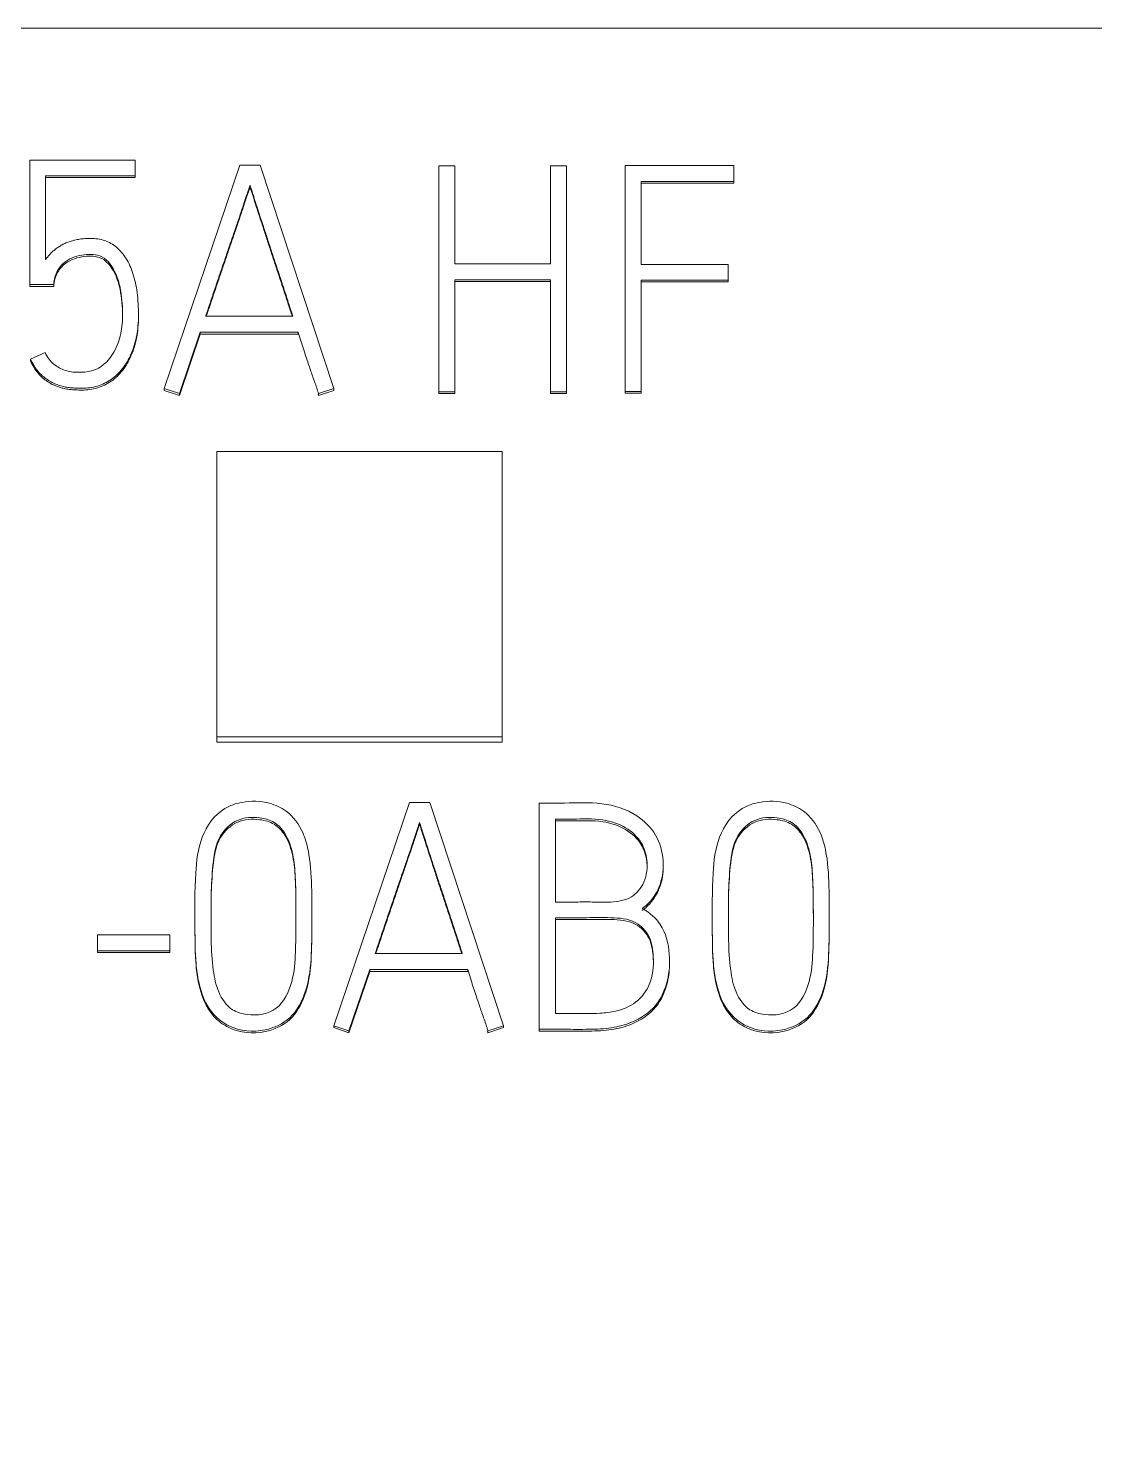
# Model space of a CAD drawing. Header units: millimetres. Extents: x 42151 to 59780, y 37376 to 44547.
# Drawn here: x 48084.51 to 48091.98, y 43308.35 to 43318.25 of the extents above; entities that cross this region are included whole.
import ezdxf

# ---------------------------------------------------------------- set-up
doc = ezdxf.new("R2010")
doc.units = ezdxf.units.MM
doc.set_wipeout_variables(frame=1)
doc.layers.add('000-PI-Oprema', color=30, linetype='Continuous', lineweight=5)
doc.layers.add('SI-ORMAR-Oprema', color=30, linetype='Continuous', lineweight=5)
doc.layers.add('004-PI-DIN Šina', color=3, linetype='Continuous')

# ---------------------------------------------------------------- blocks, each defined once
blk = doc.blocks.new('6ES7522-1BL01-0AB0')
blk.add_wipeout([(-17.4, 69.0285), (17.4, 69.0285), (17.4, -77.9715), (-17.4, -77.9715)]).dxf.layer = 'SI-ORMAR-Oprema'
at = {"layer": 'SI-ORMAR-Oprema', "linetype": 'Continuous'}
for p, q in [((12.4, 69.0285), (-12.4, 69.0285)), ((1.6906, 68.105), (2.4296, 68.105)), ((1.6906, 67.2333), (1.6906, 68.105)), ((2.4296, 68.105), (2.4296, 67.9949)), ((3.1622, 68.0701), (2.6318, 66.505)), ((3.3042, 68.0701), (3.1622, 68.0701)), ((3.8213, 66.505), (3.3042, 68.0701)), ((4.5558, 68.0657), (4.5558, 66.483)), ((4.6668, 68.0657), (4.5558, 68.0657)), ((4.6668, 67.3789), (4.6668, 68.0657)), ((5.4501, 68.0657), (5.3369, 68.0657)), ((5.3369, 68.0657), (5.3369, 67.3789)), ((5.4501, 66.483), (5.4501, 68.0657)), ((5.8607, 68.0679), (5.8607, 66.4852)), ((6.6218, 68.0679), (5.8607, 68.0679)), ((6.6218, 67.9556), (6.6218, 68.0679)), ((1.8016, 67.9949), (1.8016, 67.4094)), ((2.4296, 67.9949), (1.8016, 67.9949)), ((2.4296, 67.9822), (1.8016, 67.9822)), ((2.4296, 67.9949), (2.4296, 67.9822)), ((3.2332, 67.9292), (3.2332, 67.9165)), ((5.9738, 67.3745), (5.9738, 67.9556)), ((5.9738, 67.9556), (6.6218, 67.9556)), ((5.9738, 67.9429), (6.6218, 67.9429)), ((6.6218, 67.9556), (6.6218, 67.9429)), ((5.3369, 67.3789), (4.6668, 67.3789)), ((6.5819, 67.3745), (5.9738, 67.3745)), ((6.5819, 67.2644), (6.5819, 67.3745)), ((1.6906, 67.2333), (1.6906, 67.2206)), ((1.8593, 67.2333), (1.6906, 67.2333)), ((1.8593, 67.2333), (1.8593, 67.2206)), ((4.6668, 66.483), (4.6668, 67.2666)), ((4.6668, 67.2666), (5.3369, 67.2666)), ((4.6668, 67.2539), (5.3369, 67.2539)), ((5.3369, 67.2666), (5.3369, 66.483)), ((5.9738, 66.4852), (5.9738, 67.2644)), ((5.9738, 67.2644), (6.5819, 67.2644)), ((5.9738, 67.2517), (6.5819, 67.2517)), ((6.5819, 67.2644), (6.5819, 67.2517)), ((1.8593, 67.2206), (1.6906, 67.2206)), ((2.4518, 67.015), (2.4518, 67.0277)), ((3.5328, 67.0113), (2.9225, 67.0113)), ((2.7383, 66.4698), (2.8848, 66.899)), ((2.7383, 66.4571), (2.8848, 66.8863)), ((2.8848, 66.899), (2.8848, 66.8863)), ((2.8848, 66.899), (3.5705, 66.899)), ((2.8848, 66.8863), (3.5705, 66.8863)), ((3.5705, 66.899), (3.5705, 66.8863)), ((1.695, 66.7117), (1.7971, 66.7579)), ((1.695, 66.7117), (1.695, 66.699)), ((2.6318, 66.505), (2.6318, 66.4923)), ((2.6318, 66.505), (2.7383, 66.4698)), ((2.6318, 66.4923), (2.7383, 66.4571)), ((2.7383, 66.4698), (2.7383, 66.4571)), ((3.7103, 66.4643), (3.7125, 66.4571)), ((3.7125, 66.4698), (3.8213, 66.505)), ((3.7125, 66.4571), (3.8213, 66.4923)), ((3.7125, 66.4698), (3.7125, 66.4571)), ((3.8213, 66.505), (3.8213, 66.4923)), ((4.5558, 66.483), (4.5558, 66.4703)), ((4.5558, 66.483), (4.6668, 66.483)), ((4.5558, 66.4703), (4.6668, 66.4703)), ((4.6668, 66.483), (4.6668, 66.4703)), ((5.3369, 66.483), (5.3369, 66.4703)), ((5.3369, 66.483), (5.4501, 66.483)), ((5.3369, 66.4703), (5.4501, 66.4703)), ((5.4501, 66.483), (5.4501, 66.4703)), ((5.8607, 66.4852), (5.9738, 66.4852)), ((5.8607, 66.4852), (5.8607, 66.4725)), ((5.8607, 66.4725), (5.9738, 66.4725)), ((5.9738, 66.4852), (5.9738, 66.4725)), ((3, 66.064), (3, 64.0654)), ((5, 66.064), (3, 66.064)), ((5, 64.0654), (5, 66.064)), ((3, 64.0654), (3, 64.0273)), ((3, 64.0654), (5, 64.0654)), ((5, 64.0654), (5, 64.0273)), ((3, 64.0273), (5, 64.0273)), ((4.3496, 63.6065), (3.8192, 62.0415)), ((4.4916, 63.6065), (4.3496, 63.6065)), ((5.0086, 62.0415), (4.4916, 63.6065)), ((5.2594, 62.0173), (5.2594, 63.6021)), ((4.4206, 63.4656), (4.4206, 63.4529)), ((5.3726, 63.4898), (5.3726, 62.9087)), ((6.1275, 63.1538), (6.1275, 63.1746)), ((2.8469, 62.8682), (2.8469, 62.8555)), ((6.4707, 62.8682), (6.4707, 62.8555)), ((3.6661, 62.8246), (3.6661, 62.8373)), ((5.3726, 62.7987), (5.3726, 62.1273)), ((7.2899, 62.8246), (7.2899, 62.8373)), ((2.1659, 62.6798), (2.1659, 62.5676)), ((2.6719, 62.6798), (2.1659, 62.6798)), ((2.6719, 62.5676), (2.6719, 62.6798)), ((2.1659, 62.5676), (2.1659, 62.5549)), ((2.1659, 62.5676), (2.6719, 62.5676)), ((2.1659, 62.5549), (2.6719, 62.5549)), ((2.6719, 62.5676), (2.6719, 62.5549)), ((4.7202, 62.5477), (4.1099, 62.5477)), ((6.1721, 62.4818), (6.1721, 62.4945)), ((3.9257, 62.0063), (4.0722, 62.4355)), ((3.9257, 61.9936), (4.0722, 62.4228)), ((4.0722, 62.4355), (4.0722, 62.4228)), ((4.0722, 62.4355), (4.7579, 62.4355)), ((4.0722, 62.4228), (4.7579, 62.4228)), ((4.7579, 62.4355), (4.7579, 62.4228)), ((3.8192, 62.0415), (3.8192, 62.0288)), ((3.8192, 62.0415), (3.9257, 62.0063)), ((3.8192, 62.0288), (3.9257, 61.9936)), ((3.9257, 62.0063), (3.9257, 61.9936)), ((4.8977, 62.0007), (4.8999, 61.9936)), ((4.8999, 62.0063), (5.0086, 62.0415)), ((4.8999, 61.9936), (5.0086, 62.0288)), ((4.8999, 62.0063), (4.8999, 61.9936)), ((5.0086, 62.0415), (5.0086, 62.0288)), ((5.2594, 62.0173), (5.2594, 62.0046))]:
    blk.add_line(p, q, dxfattribs=at)
for points, knots in [([(2.9225, 67.0113), (2.9334, 67.0438), (2.9554, 67.1092), (2.9887, 67.2079), (3.0221, 67.3068), (3.0551, 67.4038), (3.0869, 67.497), (3.1171, 67.5848), (3.1451, 67.6662), (3.1702, 67.7403), (3.192, 67.8054), (3.2098, 67.8592), (3.2231, 67.8992), (3.2304, 67.9208), (3.2332, 67.9292)], [0, 0, 0, 0, 0.106118, 0.213594, 0.322428, 0.429305, 0.530911, 0.627246, 0.716632, 0.797389, 0.869519, 0.929228, 0.972722, 1, 1, 1, 1]), ([(2.9268, 67.0113), (2.9363, 67.0396), (2.9569, 67.1007), (2.9887, 67.1952), (3.0221, 67.2941), (3.0551, 67.3911), (3.0869, 67.4843), (3.1171, 67.5721), (3.1451, 67.6535), (3.1702, 67.7276), (3.192, 67.7927), (3.2098, 67.8465), (3.2231, 67.8865), (3.2304, 67.9081), (3.2332, 67.9165)], [0, 0, 0, 0, 0.09357, 0.202554, 0.312916, 0.421294, 0.524326, 0.622014, 0.712654, 0.794544, 0.867687, 0.928234, 0.972339, 1, 1, 1, 1]), ([(3.2332, 67.9292), (3.236, 67.9208), (3.2431, 67.8992), (3.256, 67.8592), (3.2732, 67.8054), (3.2942, 67.7403), (3.3182, 67.6662), (3.3448, 67.5848), (3.3736, 67.497), (3.4043, 67.4038), (3.4365, 67.3068), (3.4691, 67.2079), (3.5012, 67.1092), (3.5223, 67.0438), (3.5328, 67.0113)], [0, 0, 0, 0, 0.027336, 0.070868, 0.130595, 0.202708, 0.283396, 0.372662, 0.4689, 0.570509, 0.677489, 0.786433, 0.893936, 1, 1, 1, 1]), ([(3.2332, 67.9165), (3.236, 67.9081), (3.2431, 67.8865), (3.256, 67.8465), (3.2732, 67.7927), (3.2942, 67.7276), (3.3182, 67.6535), (3.3448, 67.5721), (3.3736, 67.4843), (3.4043, 67.3911), (3.4365, 67.2941), (3.4691, 67.1952), (3.4999, 67.1008), (3.5196, 67.0396), (3.5287, 67.0113)], [0, 0, 0, 0, 0.02772, 0.071862, 0.132428, 0.205553, 0.287375, 0.377893, 0.475483, 0.578518, 0.686999, 0.797473, 0.906485, 1, 1, 1, 1]), ([(1.8016, 67.4094), (1.8061, 67.4159), (1.8158, 67.4287), (1.8322, 67.447), (1.8504, 67.4649), (1.8706, 67.4819), (1.8929, 67.4977), (1.9171, 67.5124), (1.9438, 67.5254), (1.9732, 67.5364), (2.0052, 67.5454), (2.0399, 67.5522), (2.0774, 67.556), (2.1365, 67.5583), (2.2157, 67.548), (2.3037, 67.4976), (2.3711, 67.4154), (2.4191, 67.3061), (2.4466, 67.1711), (2.4535, 67.0472), (2.4498, 66.9448), (2.44, 66.8732), (2.4234, 66.8072), (2.4009, 66.7469), (2.3736, 66.6925), (2.3412, 66.6443), (2.304, 66.6027), (2.2617, 66.5681), (2.2149, 66.5409), (2.1643, 66.5212), (2.1104, 66.5094), (2.0667, 66.5065), (2.0331, 66.5073), (2.0087, 66.5085), (1.9803, 66.51), (1.9489, 66.5137), (1.9159, 66.5213), (1.8818, 66.5319), (1.8471, 66.5468), (1.813, 66.5674), (1.7791, 66.5926), (1.7469, 66.6248), (1.7185, 66.665), (1.7026, 66.6955), (1.695, 66.7117)], [0, 0, 0, 0, 0.010575, 0.021534, 0.032937, 0.044729, 0.056875, 0.069452, 0.0826, 0.096505, 0.111279, 0.126985, 0.143702, 0.161538, 0.205913, 0.248141, 0.293825, 0.346182, 0.40699, 0.478261, 0.512629, 0.544859, 0.575282, 0.604004, 0.631084, 0.6569, 0.681684, 0.705765, 0.729734, 0.753772, 0.778045, 0.803118, 0.812005, 0.822876, 0.835737, 0.849942, 0.864952, 0.880894, 0.897668, 0.915306, 0.934053, 0.954105, 0.975931, 1, 1, 1, 1]), ([(1.7971, 66.7579), (1.8128, 66.7245), (1.8506, 66.6736), (1.9445, 66.6231), (2.0452, 66.6153), (2.1548, 66.6298), (2.2524, 66.7036), (2.3143, 66.8214), (2.3448, 66.9663), (2.3387, 67.1304), (2.3113, 67.2966), (2.2158, 67.4436), (2.0643, 67.4497), (1.9512, 67.4134), (1.8753, 67.3294), (1.8602, 67.2701), (1.8593, 67.2333)], [0, 0, 0, 0, 0.059022, 0.110017, 0.175174, 0.228533, 0.294979, 0.374406, 0.452147, 0.547151, 0.653629, 0.744768, 0.81483, 0.893356, 0.941956, 1, 1, 1, 1]), ([(2.3409, 67.0115), (2.3409, 67.0445), (2.3351, 67.1396), (2.3113, 67.2839), (2.2158, 67.4309), (2.0643, 67.437), (1.9512, 67.4007), (1.8753, 67.3167), (1.8602, 67.2574), (1.8593, 67.2206)], [0, 0, 0, 0, 0.110862, 0.319923, 0.498869, 0.636431, 0.790612, 0.886035, 1, 1, 1, 1]), ([(2.4518, 67.0147), (2.4518, 67.0122), (2.4517, 66.9841), (2.4498, 66.9321), (2.44, 66.8605), (2.4234, 66.7945), (2.4009, 66.7342), (2.3736, 66.6798), (2.3412, 66.6316), (2.304, 66.59), (2.2617, 66.5554), (2.2149, 66.5282), (2.1643, 66.5085), (2.1104, 66.4967), (2.0667, 66.4938), (2.0331, 66.4946), (2.0087, 66.4958), (1.9803, 66.4973), (1.9489, 66.501), (1.9159, 66.5086), (1.8818, 66.5192), (1.8471, 66.5341), (1.813, 66.5547), (1.7791, 66.5799), (1.7469, 66.6121), (1.7185, 66.6523), (1.7026, 66.6828), (1.695, 66.699)], [0, 0, 0, 0, 0.006507, 0.07195, 0.133322, 0.191255, 0.245946, 0.297513, 0.346671, 0.393864, 0.439719, 0.485361, 0.531134, 0.577354, 0.625098, 0.642021, 0.662722, 0.687212, 0.714261, 0.742843, 0.773199, 0.80514, 0.838725, 0.874425, 0.912607, 0.954167, 1, 1, 1, 1]), ([(3.5705, 66.899), (3.5767, 66.8791), (3.589, 66.8402), (3.6071, 66.7837), (3.6244, 66.7308), (3.6407, 66.6818), (3.6559, 66.6371), (3.6707, 66.5939), (3.6857, 66.5519), (3.6998, 66.5101), (3.7084, 66.483), (3.7125, 66.4698)], [0, 0, 0, 0, 0.138948, 0.27018, 0.393699, 0.508312, 0.612826, 0.707241, 0.810993, 0.908573, 1, 1, 1, 1]), ([(3.1769, 63.6066), (3.1344, 63.5988), (3.0104, 63.5582), (2.8763, 63.3662), (2.844, 63.0685), (2.8481, 62.772), (2.8475, 62.5169), (2.8769, 62.3069), (2.9374, 62.1418), (3.1188, 62.0074), (3.3215, 61.9891), (3.5248, 62.0838), (3.6351, 62.2774), (3.6663, 62.511), (3.6658, 62.7655), (3.6668, 63.0198), (3.6549, 63.2325), (3.6026, 63.4178), (3.5108, 63.5436), (3.351, 63.6161), (3.2405, 63.6182), (3.1769, 63.6066)], [0, 0, 0, 0, 0.03125, 0.09375, 0.15625, 0.25, 0.3125, 0.34375, 0.40625, 0.4375, 0.5, 0.546875, 0.59375, 0.65625, 0.71875, 0.78125, 0.84375, 0.875, 0.921875, 0.953125, 1, 1, 1, 1]), ([(5.2594, 63.6021), (5.3186, 63.6025), (5.4645, 63.5997), (5.6974, 63.6133), (5.9321, 63.5413), (6.0872, 63.3859), (6.1374, 63.2057), (6.1194, 63.0436), (6.0564, 62.9293), (6.0051, 62.8807), (5.9806, 62.8625)], [0, 0, 0, 0, 0.121799, 0.300471, 0.478612, 0.608153, 0.736749, 0.853072, 0.938599, 1, 1, 1, 1]), ([(6.8007, 63.6066), (6.7583, 63.5988), (6.6343, 63.5582), (6.5002, 63.3662), (6.4679, 63.0685), (6.4719, 62.772), (6.4713, 62.5169), (6.5008, 62.3069), (6.5613, 62.1418), (6.7426, 62.0074), (6.9453, 61.9891), (7.1487, 62.0838), (7.259, 62.2774), (7.2901, 62.511), (7.2896, 62.7655), (7.2906, 63.0198), (7.2788, 63.2325), (7.2264, 63.4178), (7.1346, 63.5436), (6.9748, 63.6161), (6.8644, 63.6182), (6.8007, 63.6066)], [0, 0, 0, 0, 0.03125, 0.09375, 0.15625, 0.25, 0.3125, 0.34375, 0.40625, 0.4375, 0.5, 0.546875, 0.59375, 0.65625, 0.71875, 0.78125, 0.84375, 0.875, 0.921875, 0.953125, 1, 1, 1, 1]), ([(3.4029, 63.4657), (3.3729, 63.4841), (3.2846, 63.507), (3.1387, 63.4991), (2.9964, 63.365), (2.9711, 63.1662), (2.958, 62.9597), (2.961, 62.7822), (2.9608, 62.6071), (2.9697, 62.4487), (3.0031, 62.276), (3.087, 62.1511), (3.247, 62.1057), (3.4387, 62.1332), (3.5399, 62.3538), (3.5554, 62.591), (3.5554, 62.8394), (3.5536, 63.0669), (3.5382, 63.2426), (3.4946, 63.3783), (3.4329, 63.4473), (3.4029, 63.4657)], [0, 0, 0, 0, 0.03125, 0.078125, 0.125, 0.1875, 0.25, 0.3125, 0.34375, 0.40625, 0.453125, 0.5, 0.53125, 0.59375, 0.65625, 0.71875, 0.8125, 0.875, 0.921875, 0.96875, 1, 1, 1, 1]), ([(3.4029, 63.453), (3.3729, 63.4714), (3.2846, 63.4943), (3.1387, 63.4864), (2.9964, 63.3523), (2.9711, 63.1535), (2.9607, 62.9898), (2.9599, 62.8928), (2.9599, 62.8662)], [0, 0, 0, 0, 0.114194, 0.285486, 0.456777, 0.685166, 0.913555, 1, 1, 1, 1]), ([(4.1099, 62.5477), (4.1208, 62.5802), (4.1428, 62.6456), (4.1761, 62.7443), (4.2095, 62.8432), (4.2425, 62.9403), (4.2743, 63.0335), (4.3044, 63.1212), (4.3324, 63.2026), (4.3576, 63.2767), (4.3794, 63.3419), (4.3972, 63.3956), (4.4105, 63.4356), (4.4178, 63.4573), (4.4206, 63.4656)], [0, 0, 0, 0, 0.106118, 0.213594, 0.322428, 0.429305, 0.530911, 0.627246, 0.716632, 0.797389, 0.869519, 0.929228, 0.972722, 1, 1, 1, 1]), ([(4.4206, 63.4656), (4.4233, 63.4573), (4.4305, 63.4356), (4.4434, 63.3956), (4.4606, 63.3419), (4.4815, 63.2767), (4.5056, 63.2026), (4.5322, 63.1212), (4.561, 63.0334), (4.5917, 62.9402), (4.6238, 62.8432), (4.6565, 62.7444), (4.6886, 62.6457), (4.7097, 62.5802), (4.7202, 62.5477)], [0, 0, 0, 0, 0.027336, 0.070868, 0.130595, 0.202708, 0.283396, 0.372662, 0.4689, 0.570509, 0.677489, 0.786433, 0.893936, 1, 1, 1, 1]), ([(5.3726, 62.9087), (5.4208, 62.9087), (5.5062, 62.9084), (5.6359, 62.9097), (5.7652, 62.9042), (5.9097, 62.9273), (6.0081, 63.0506), (6.0232, 63.194), (5.98, 63.3366), (5.8645, 63.4419), (5.6911, 63.4967), (5.523, 63.4883), (5.4129, 63.4903), (5.3726, 63.4898)], [0, 0, 0, 0, 0.089881, 0.159215, 0.241238, 0.333496, 0.41712, 0.515535, 0.593949, 0.688978, 0.794399, 0.924872, 1, 1, 1, 1]), ([(6.0148, 63.1527), (6.0147, 63.1654), (6.0113, 63.2205), (5.98, 63.3239), (5.8645, 63.4292), (5.6911, 63.484), (5.523, 63.4756), (5.4129, 63.4776), (5.3726, 63.4771)], [0, 0, 0, 0, 0.046506, 0.200835, 0.387866, 0.595348, 0.852137, 1, 1, 1, 1]), ([(7.0268, 63.4657), (6.9968, 63.4841), (6.9084, 63.507), (6.7625, 63.4991), (6.6203, 63.365), (6.595, 63.1662), (6.5818, 62.9597), (6.5848, 62.7822), (6.5846, 62.6071), (6.5936, 62.4487), (6.627, 62.276), (6.7109, 62.1511), (6.8709, 62.1057), (7.0625, 62.1332), (7.1637, 62.3538), (7.1793, 62.591), (7.1793, 62.8394), (7.1775, 63.0669), (7.162, 63.2426), (7.1185, 63.3783), (7.0568, 63.4473), (7.0268, 63.4657)], [0, 0, 0, 0, 0.03125, 0.078125, 0.125, 0.1875, 0.25, 0.3125, 0.34375, 0.40625, 0.453125, 0.5, 0.53125, 0.59375, 0.65625, 0.71875, 0.8125, 0.875, 0.921875, 0.96875, 1, 1, 1, 1]), ([(7.0268, 63.453), (6.9968, 63.4714), (6.9084, 63.4943), (6.7625, 63.4864), (6.6203, 63.3523), (6.595, 63.1535), (6.5845, 62.9898), (6.5838, 62.8928), (6.5838, 62.8662)], [0, 0, 0, 0, 0.114194, 0.285486, 0.456777, 0.685166, 0.913555, 1, 1, 1, 1]), ([(3.5551, 62.7789), (3.5551, 62.8064), (3.5548, 62.9044), (3.5536, 63.0542), (3.5382, 63.2299), (3.4946, 63.3656), (3.4329, 63.4346), (3.4029, 63.453)], [0, 0, 0, 0, 0.115044, 0.410029, 0.631268, 0.852507, 1, 1, 1, 1]), ([(4.1142, 62.5478), (4.1237, 62.576), (4.1442, 62.6372), (4.1761, 62.7316), (4.2095, 62.8305), (4.2425, 62.9276), (4.2743, 63.0208), (4.3044, 63.1085), (4.3324, 63.1899), (4.3576, 63.264), (4.3794, 63.3292), (4.3972, 63.3829), (4.4105, 63.4229), (4.4178, 63.4446), (4.4206, 63.4529)], [0, 0, 0, 0, 0.09357, 0.202554, 0.312916, 0.421294, 0.524326, 0.622014, 0.712654, 0.794544, 0.867687, 0.928234, 0.972339, 1, 1, 1, 1]), ([(4.4206, 63.4529), (4.4233, 63.4446), (4.4305, 63.4229), (4.4434, 63.3829), (4.4606, 63.3292), (4.4815, 63.264), (4.5056, 63.1899), (4.5322, 63.1085), (4.561, 63.0207), (4.5917, 62.9275), (4.6238, 62.8305), (4.6565, 62.7317), (4.6872, 62.6372), (4.707, 62.576), (4.7161, 62.5478)], [0, 0, 0, 0, 0.02772, 0.071862, 0.132428, 0.205553, 0.287375, 0.377893, 0.475483, 0.578518, 0.686999, 0.797473, 0.906485, 1, 1, 1, 1]), ([(7.179, 62.7789), (7.179, 62.8064), (7.1787, 62.9044), (7.1775, 63.0542), (7.162, 63.2299), (7.1185, 63.3656), (7.0568, 63.4346), (7.0268, 63.453)], [0, 0, 0, 0, 0.115044, 0.410029, 0.631268, 0.852507, 1, 1, 1, 1]), ([(6.1275, 63.1562), (6.1277, 63.1097), (6.1145, 63.0219), (6.0564, 62.9166), (6.0051, 62.868), (5.9806, 62.8498)], [0, 0, 0, 0, 0.39415, 0.746816, 1, 1, 1, 1]), ([(2.8469, 62.8555), (2.8469, 62.8092), (2.8479, 62.6781), (2.8475, 62.5042), (2.8769, 62.2942), (2.9374, 62.1291), (3.1188, 61.9947), (3.3215, 61.9764), (3.5248, 62.0711), (3.6351, 62.2647), (3.6663, 62.4983), (3.6659, 62.6919), (3.6661, 62.8006), (3.6661, 62.8246)], [0, 0, 0, 0, 0.065476, 0.18556, 0.245602, 0.365686, 0.425728, 0.545812, 0.635875, 0.725938, 0.846022, 0.966106, 1, 1, 1, 1]), ([(5.9806, 62.8625), (6.0341, 62.8326), (6.1322, 62.7507), (6.1799, 62.5535), (6.1666, 62.3563), (6.0874, 62.1691), (5.9274, 62.0654), (5.7624, 62.0219), (5.6025, 62.0158), (5.4337, 62.0177), (5.3175, 62.0173), (5.2594, 62.0173)], [0, 0, 0, 0, 0.103943, 0.238103, 0.352261, 0.47238, 0.599265, 0.688206, 0.785795, 0.892897, 1, 1, 1, 1]), ([(5.3726, 62.1273), (5.4118, 62.1271), (5.5156, 62.1278), (5.6564, 62.1257), (5.8087, 62.1416), (5.9432, 62.1963), (6.0523, 62.3381), (6.0642, 62.5081), (6.043, 62.6695), (5.9295, 62.7898), (5.7523, 62.8016), (5.5673, 62.7978), (5.4373, 62.7987), (5.3726, 62.7987)], [0, 0, 0, 0, 0.066156, 0.175169, 0.23737, 0.32413, 0.412445, 0.52466, 0.605148, 0.683631, 0.78156, 0.89078, 1, 1, 1, 1]), ([(6.0585, 62.4786), (6.0585, 62.4904), (6.0569, 62.5505), (6.043, 62.6568), (5.9295, 62.7771), (5.7523, 62.7889), (5.5673, 62.7851), (5.4373, 62.786), (5.3726, 62.786)], [0, 0, 0, 0, 0.039686, 0.202294, 0.36085, 0.558693, 0.779347, 1, 1, 1, 1]), ([(6.4707, 62.8555), (6.4707, 62.8092), (6.4717, 62.6781), (6.4713, 62.5042), (6.5008, 62.2942), (6.5613, 62.1291), (6.7426, 61.9947), (6.9453, 61.9764), (7.1487, 62.0711), (7.259, 62.2647), (7.2901, 62.4983), (7.2898, 62.6919), (7.2899, 62.8006), (7.2899, 62.8246)], [0, 0, 0, 0, 0.065476, 0.18556, 0.245602, 0.365686, 0.425728, 0.545812, 0.635875, 0.725938, 0.846022, 0.966106, 1, 1, 1, 1]), ([(6.1721, 62.4834), (6.1723, 62.4376), (6.1601, 62.3283), (6.0874, 62.1564), (5.9274, 62.0527), (5.7624, 62.0092), (5.6025, 62.0031), (5.4337, 62.005), (5.3175, 62.0046), (5.2594, 62.0046)], [0, 0, 0, 0, 0.115677, 0.279669, 0.452899, 0.574324, 0.707557, 0.853779, 1, 1, 1, 1]), ([(4.7579, 62.4355), (4.7641, 62.4155), (4.7763, 62.3767), (4.7944, 62.3202), (4.8118, 62.2673), (4.8281, 62.2183), (4.8433, 62.1735), (4.8581, 62.1304), (4.8731, 62.0884), (4.8871, 62.0465), (4.8958, 62.0194), (4.8999, 62.0063)], [0, 0, 0, 0, 0.138948, 0.27018, 0.393699, 0.508312, 0.612826, 0.707241, 0.810993, 0.908573, 1, 1, 1, 1])]:
    blk.add_open_spline(points, degree=3, knots=knots, dxfattribs=at)
blk = doc.blocks.new('*U117')
at = {"layer": '004-PI-DIN Šina'}
for p, q in [((297.6102, 69.85), (-241.3, 69.85)), ((297.6102, 69.35), (-241.3, 69.35))]:
    blk.add_line(p, q, dxfattribs=at)

msp = doc.modelspace()

# ---------------------------------------------------------------- block references
at = {"layer": '000-PI-Oprema'}
msp.add_blockref('*U117', (48098.3259, 43246.6316), dxfattribs=at)

# ---------------------------------------------------------------- next in the draw order: block references
at = {"layer": '000-PI-Oprema', "ltscale": 0.25}
msp.add_blockref('6ES7522-1BL01-0AB0', (48082.8269, 43249.2181), dxfattribs=at)

doc.saveas('drawing.dxf')
